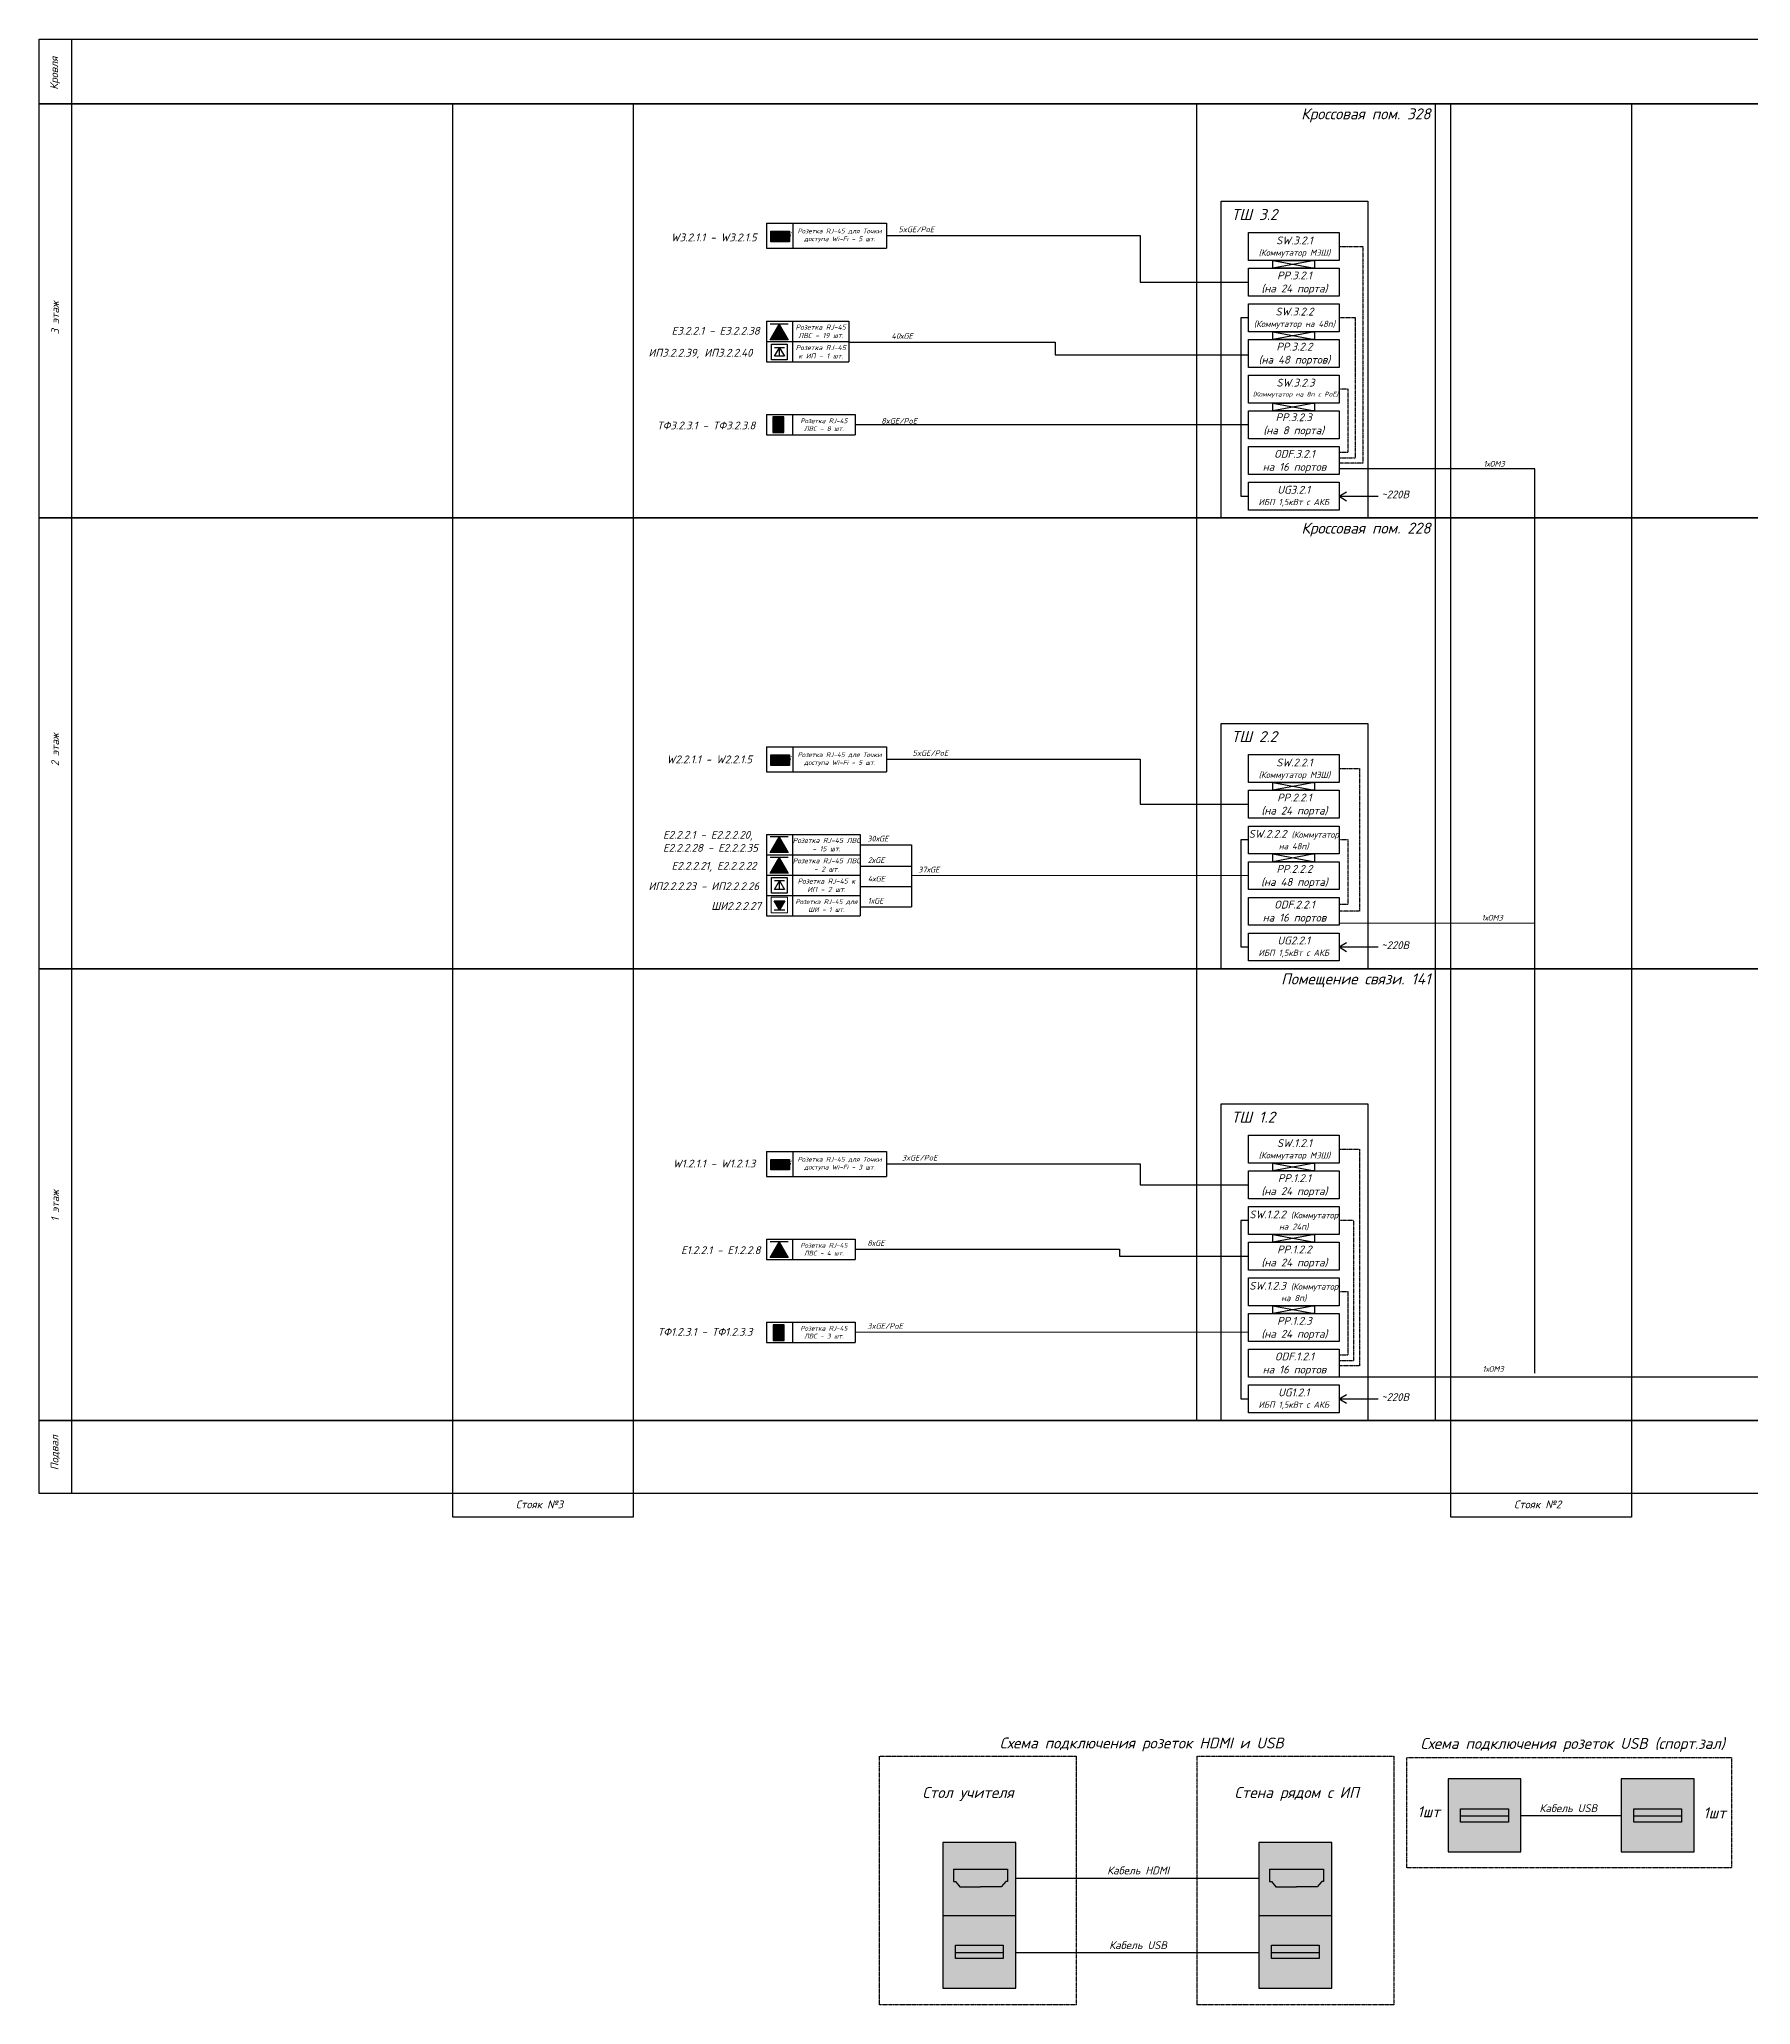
# Model space of a CAD drawing. Header units: millimetres. Extents: x 6978 to 881500, y -130874 to -2349.
# Drawn here: x 8236 to 62906, y -115703 to -52935 of the extents above; entities that cross this region are included whole.
import ezdxf

# ---------------------------------------------------------------- set-up
doc = ezdxf.new("R2010")
doc.units = ezdxf.units.MM
doc.set_wipeout_variables(frame=1)
doc.linetypes.add('DASHED', pattern=[19.05, 12.7, -6.35])
doc.linetypes.add('HIDDEN2', pattern=[4.7625, 3.175, -1.5875])
for name, color, linetype, lineweight in [('АП_АСУ_ОсновнаяТолстая', 7, 'Continuous', 30), ('АП_АСУ_ОсновнаяТонкая', 7, 'Continuous', 25), ('СС_СКС-РОЗЕТКИ', 7, 'Continuous', 50), ('СС_СКС_Кабель', 6, 'Continuous', 30), ('СС_СКС_Оборудование', 6, 'Continuous', 30), ('СС_Схема', 7, 'Continuous', 30)]:
    doc.layers.add(name, color=color, linetype=linetype, lineweight=lineweight)
doc.styles.add('ISOCPEUR', font='isocpeui.ttf', dxfattribs={"height": 2.5})

# ---------------------------------------------------------------- blocks, each defined once
blk = doc.blocks.new('Розетки HDMI и USB')
at = {"true_color": 0xffffff, "transparency": 33554687}
h = blk.add_hatch(color=7, dxfattribs=at)
h.dxf.hatch_style = 1
h.paths.add_polyline_path([(237.4, 474.8), (0, 474.8), (0, 237.4), (237.4, 237.4)])
h.paths.add_polyline_path([(210.7, 388), (210.7, 348), (204.7, 348), (189.7, 331), (122.7, 331), (55.7, 331), (40.7, 348), (34.7, 348), (34.7, 388)], flags=16)
h = blk.add_hatch(color=7, dxfattribs=at)
h.dxf.hatch_style = 1
h.paths.add_polyline_path([(210.7, 388), (34.7, 388), (34.7, 348), (40.7, 348), (55.7, 331), (122.7, 331), (189.7, 331), (204.7, 348), (210.7, 348)])
h = blk.add_hatch(color=7, dxfattribs=at)
h.dxf.hatch_style = 1
h.paths.add_polyline_path([(237.4, 237.4), (0, 237.4), (0, 0), (237.4, 0)])
h.paths.add_polyline_path([(196.7, 140), (196.7, 97), (40.7, 97), (40.7, 140)], flags=16)
h.paths.add_polyline_path([(196.7, 140), (40.7, 140), (40.7, 117), (196.7, 117)], flags=0)
h = blk.add_hatch(color=7, dxfattribs=at)
h.dxf.hatch_style = 1
h.paths.add_polyline_path([(196.7, 140), (40.7, 140), (40.7, 117), (196.7, 117)])
at = {"true_color": 0x000000, "transparency": 33554687}
h = blk.add_hatch(color=18, dxfattribs=at)
h.dxf.hatch_style = 1
h.paths.add_polyline_path([(196.7, 117), (40.7, 117), (40.7, 97), (196.7, 97)])
at = {"layer": 'СС_СКС_Кабель', "color": 0}
for p, q in [((0, 474.8), (0, 0)), ((237.4, 474.8), (0, 474.8)), ((237.4, 0), (237.4, 474.8)), ((34.7, 388), (210.7, 388)), ((34.7, 388), (34.7, 348)), ((210.7, 388), (210.7, 348)), ((34.7, 348), (40.7, 348)), ((40.7, 348), (55.7, 331)), ((55.7, 331), (122.7, 331)), ((189.7, 331), (122.7, 331)), ((204.7, 348), (189.7, 331)), ((210.7, 348), (204.7, 348)), ((0, 237.4), (237.4, 237.4)), ((40.7, 140), (196.7, 140)), ((40.7, 97), (40.7, 140)), ((196.7, 140), (196.7, 97)), ((40.7, 117), (196.7, 117)), ((196.7, 97), (40.7, 97)), ((0, 0), (237.4, 0))]:
    blk.add_line(p, q, dxfattribs=at)
blk = doc.blocks.new('USB')
at = {"true_color": 0xffffff, "transparency": 33554687}
h = blk.add_hatch(color=7, dxfattribs=at)
h.dxf.hatch_style = 1
h.paths.add_polyline_path([(500, 0), (0, 0), (0, -500), (500, -500)])
h.paths.add_polyline_path([(414, -205), (414, -296), (86, -296), (86, -205)], flags=16)
h.paths.add_polyline_path([(414, -205), (86, -205), (86, -254), (414, -254)], flags=0)
h = blk.add_hatch(color=7, dxfattribs=at)
h.dxf.hatch_style = 1
h.paths.add_polyline_path([(86, -205), (86, -254), (414, -254), (414, -205)])
at = {"true_color": 0x000000, "transparency": 33554687}
h = blk.add_hatch(color=18, dxfattribs=at)
h.dxf.hatch_style = 1
h.paths.add_polyline_path([(86, -254), (86, -296), (414, -296), (414, -254)])
at = {"color": 5, "lineweight": 30}
blk.add_lwpolyline([(500, -500), (500, 0), (0, 0), (0, -500)], close=True, dxfattribs=at)
at = {"layer": 'СС_СКС_Кабель', "color": 5}
for p, q in [((86, -205), (414, -205)), ((86, -296), (86, -205)), ((86, -254), (414, -254)), ((414, -205), (414, -296)), ((414, -296), (86, -296))]:
    blk.add_line(p, q, dxfattribs=at)
blk = doc.blocks.new('*U250')
at = {"true_color": 0xffffff, "transparency": 33554687}
h = blk.add_hatch(color=7, dxfattribs=at)
h.dxf.hatch_style = 1
h.paths.add_polyline_path([(0, 338), (0, 0), (599, 0), (599, 338)])
at = {"color": 0}
blk.add_lwpolyline([(0, 338), (599, 338), (599, 0), (0, 0)], close=True, dxfattribs=at)
at = {"color": 0, "insert": (13, 300), "char_height": 250, "attachment_point": 1, "style": 'ISOCPEUR'}
blk.add_mtext_dynamic_manual_height_columns('WiFi', width=599, gutter_width=1250, heights=[0], dxfattribs=at)
at = {"color": 18, "true_color": 0x000000, "style": 'ISOCPEUR'}
blk.add_attdef('НАЗВАНИЕ', (-131, 420), '', height=250, dxfattribs=at)
blk = doc.blocks.new('*T232')
at = {"layer": 'АП_АСУ_ОсновнаяТолстая', "color": 0, "linetype": 'ByBlock', "lineweight": -2, "ltscale": 100, "transparency": 16777216}
for p, q in [((0, 0), (2992, 0)), ((0, 0), (0, -2600)), ((833, 0), (833, -2600)), ((2992, 0), (2992, -2600)), ((0, -650), (2992, -650)), ((0, -1300), (2992, -1300)), ((0, -1950), (2992, -1950)), ((0, -2600), (2992, -2600))]:
    blk.add_line(p, q, dxfattribs=at)
at = {"layer": 'АП_АСУ_ОсновнаяТолстая', "color": 0, "ltscale": 100, "transparency": 16777216, "width": 1958.33, "attachment_point": 5, "style": 'ISOCPEUR'}
for s, insert, char_height in [('Розетка RJ-45 ЛВС - 15 шт.', (1913, -325), 160), ('Розетка RJ-45 ЛВС - 2 шт.', (1913, -975), 160), ('Розетка RJ-45 к ИП - 2 шт.', (1913, -1625), 160), ('Розетка RJ-45 для ШИ - 1 шт.', (1913, -2275), 150)]:
    blk.add_mtext(s, dxfattribs=dict(at, insert=insert, char_height=char_height))
blk = doc.blocks.new('*U23')
at = {"true_color": 0xffffff, "transparency": 33554687}
h = blk.add_hatch(color=7, dxfattribs=at)
h.dxf.hatch_style = 1
h.paths.add_polyline_path([(157, 273), (0, 273), (157, 0)])
h.paths.add_polyline_path([(315, 273), (157, 273), (157, 0)])
at = {"color": 0}
for p, q in [((0, 273), (315, 273)), ((157, 0), (0, 273)), ((0, 0), (315, 0)), ((315, 273), (157, 0)), ((157, 273), (157, 0))]:
    blk.add_line(p, q, dxfattribs=at)
blk = doc.blocks.new('Розетка 1хRJ45')
at = {"true_color": 0xffffff, "transparency": 33554687}
h = blk.add_hatch(color=7, dxfattribs=at)
h.dxf.hatch_style = 1
h.paths.add_polyline_path([(273, 158), (0, 0), (273, -158)])
at = {"color": 0, "lineweight": 30}
for p, q in [((0, 0), (273, 158)), ((0, 158), (0, -158)), ((273, -158), (0, 0)), ((273, 158), (273, -158))]:
    blk.add_line(p, q, dxfattribs=at)
at = {"style": 'ISOCPEUR', "oblique": 15, "width": 0.8, "flags": 8}
blk.add_attdef('ПОЗ.', (311, -106), '', height=250, dxfattribs=at)
blk = doc.blocks.new('*U24')
at = {"color": 0}
for p, q in [((0, -38), (0, 462)), ((0, 462), (500, 462)), ((92, 76), (250, 348)), ((407, 348), (92, 348)), ((407, 76), (92, 76)), ((250, 348), (407, 76)), ((250, 76), (250, 348)), ((500, 462), (500, -38)), ((500, -38), (0, -38))]:
    blk.add_line(p, q, dxfattribs=at)
blk = doc.blocks.new('порт ШИ')
at = {"layer": 'АП_АСУ_ОсновнаяТонкая', "color": 3, "lineweight": 0, "ltscale": 50}
blk.add_lwpolyline([(-240, 462), (240, 462), (240, 0), (-240, 0)], close=True, dxfattribs=at)
at = {"layer": 'АП_АСУ_ОсновнаяТонкая', "color": 3, "lineweight": 0, "ltscale": 50, "rotation": 90}
blk.add_blockref('Розетка 1хRJ45', (0, 87), dxfattribs=at)
blk = doc.blocks.new('панель приема видеодомофона')
blk.add_wipeout([(0, 10), (7, 10), (7, 0), (0, 0)])
at = {"true_color": 0xffffff, "transparency": 33554687}
h = blk.add_hatch(color=7, dxfattribs=at)
h.dxf.hatch_style = 1
h.paths.add_polyline_path([(7, 10), (3.5, 10), (0, 10), (0, 5), (0, 0), (3.5, 0), (7, 0), (7, 5)])
h.paths.add_polyline_path([(3.1, 8.8), (3.1, 1.7), (0.8, 1.7), (0.8, 8.8)], flags=16)
h.paths.add_polyline_path([(3.6, 8.8), (6.6, 8.8), (6.6, 5.6), (3.6, 5.6)], flags=16)
h.paths.add_polyline_path([(4.5, 4.2, -1), (4, 4.2, -1)], flags=16)
h.paths.add_polyline_path([(5.4, 4.2, -1), (4.9, 4.2, -1)], flags=16)
h.paths.add_polyline_path([(6.4, 4.2, -1), (5.8, 4.2, -1)], flags=16)
h.paths.add_polyline_path([(4.5, 3.2, -1), (4, 3.2, -1)], flags=16)
h.paths.add_polyline_path([(5.4, 3.2, -1), (4.9, 3.2, -1)], flags=16)
h.paths.add_polyline_path([(6.4, 3.2, -1), (5.8, 3.2, -1)], flags=16)
h.paths.add_polyline_path([(4.5, 2.2, -1), (4, 2.2, -1)], flags=16)
h.paths.add_polyline_path([(5.4, 2.2, -1), (4.9, 2.2, -1)], flags=16)
h.paths.add_polyline_path([(6.4, 2.2, -1), (5.8, 2.2, -1)], flags=16)
h = blk.add_hatch(color=7, dxfattribs=at)
h.dxf.hatch_style = 1
h.paths.add_polyline_path([(3.1, 8.8), (0.8, 8.8), (0.8, 1.7), (3.1, 1.7)])
h.paths.add_polyline_path([(6.6, 8.8), (3.6, 8.8), (3.6, 5.6), (6.6, 5.6)])
h = blk.add_hatch(color=0)
h.dxf.hatch_style = 1
h.paths.add_polyline_path([(4, 4.2, 1), (4.5, 4.2, 1)])
h = blk.add_hatch(color=0)
h.dxf.hatch_style = 1
h.paths.add_polyline_path([(4, 3.2, 1), (4.5, 3.2, 1)])
h = blk.add_hatch(color=0)
h.dxf.hatch_style = 1
h.paths.add_polyline_path([(4, 2.2, 1), (4.5, 2.2, 1)])
h = blk.add_hatch(color=0)
h.dxf.hatch_style = 1
h.paths.add_polyline_path([(4.9, 4.2, 1), (5.4, 4.2, 1)])
h = blk.add_hatch(color=0)
h.dxf.hatch_style = 1
h.paths.add_polyline_path([(4.9, 3.2, 1), (5.4, 3.2, 1)])
h = blk.add_hatch(color=0)
h.dxf.hatch_style = 1
h.paths.add_polyline_path([(4.9, 2.2, 1), (5.4, 2.2, 1)])
h = blk.add_hatch(color=0)
h.dxf.hatch_style = 1
h.paths.add_polyline_path([(5.8, 4.2, 1), (6.4, 4.2, 1)])
h = blk.add_hatch(color=0)
h.dxf.hatch_style = 1
h.paths.add_polyline_path([(5.8, 3.2, 1), (6.4, 3.2, 1)])
h = blk.add_hatch(color=0)
h.dxf.hatch_style = 1
h.paths.add_polyline_path([(5.8, 2.2, 1), (6.4, 2.2, 1)])
at = {"color": 0, "lineweight": 30}
blk.add_lwpolyline([(0, 0), (3.5, 0), (7, 0), (7, 5), (7, 10), (3.5, 10), (0, 10), (0, 5)], close=True, dxfattribs=at)
at = {"color": 0}
for points in [[(0.8, 1.7), (3.1, 1.7), (3.1, 8.8), (0.8, 8.8)], [(3.6, 8.8), (6.6, 8.8), (6.6, 5.6), (3.6, 5.6)]]:
    blk.add_lwpolyline(points, close=True, dxfattribs=at)
for centre in [(4.3, 4.2), (4.3, 3.2), (4.3, 2.2), (5.2, 4.2), (5.2, 3.2), (5.2, 2.2), (6.1, 4.2), (6.1, 3.2), (6.1, 2.2)]:
    blk.add_circle(centre, 0.266, dxfattribs=at)
blk = doc.blocks.new('*T235')
at = {"layer": 'АП_АСУ_ОсновнаяТолстая', "color": 0, "linetype": 'ByBlock', "lineweight": -2, "ltscale": 100, "transparency": 16777216}
for p, q in [((0, 0), (3836, 0)), ((0, 0), (0, -800)), ((836, 0), (836, -800)), ((3836, 0), (3836, -800)), ((0, -800), (3836, -800))]:
    blk.add_line(p, q, dxfattribs=at)
at = {"layer": 'АП_АСУ_ОсновнаяТолстая', "color": 0, "ltscale": 100, "transparency": 16777216, "insert": (2336, -400), "char_height": 150, "width": 2800, "attachment_point": 5, "style": 'ISOCPEUR'}
blk.add_mtext('Розетка RJ-45 для Точки доступа Wi-Fi - 5 шт.', dxfattribs=at)
blk = doc.blocks.new('*T244')
at = {"layer": 'АП_АСУ_ОсновнаяТолстая', "color": 0, "linetype": 'ByBlock', "lineweight": -2, "transparency": 16777216}
for p, q in [((0, 0), (2833, 0)), ((0, 0), (0, -650)), ((833, 0), (833, -650)), ((2833, 0), (2833, -650)), ((0, -650), (2833, -650))]:
    blk.add_line(p, q, dxfattribs=at)
at = {"layer": 'АП_АСУ_ОсновнаяТолстая', "color": 0, "transparency": 16777216, "insert": (1833, -325), "char_height": 150, "width": 1800, "attachment_point": 5, "style": 'ISOCPEUR'}
blk.add_mtext('Розетка RJ-45 ЛВС - 4 шт.', dxfattribs=at)
blk = doc.blocks.new('*T239')
at = {"layer": 'АП_АСУ_ОсновнаяТолстая', "color": 0, "linetype": 'ByBlock', "lineweight": -2, "transparency": 16777216}
for p, q in [((0, 0), (2833, 0)), ((0, 0), (0, -650)), ((833, 0), (833, -650)), ((2833, 0), (2833, -650)), ((0, -650), (2833, -650))]:
    blk.add_line(p, q, dxfattribs=at)
at = {"layer": 'АП_АСУ_ОсновнаяТолстая', "color": 0, "transparency": 16777216, "insert": (1833, -325), "char_height": 150, "width": 1800, "attachment_point": 5, "style": 'ISOCPEUR'}
blk.add_mtext('Розетка RJ-45 ЛВС - 3 шт.', dxfattribs=at)
blk = doc.blocks.new('*T240')
at = {"layer": 'АП_АСУ_ОсновнаяТолстая', "color": 0, "linetype": 'ByBlock', "lineweight": -2, "transparency": 16777216}
for p, q in [((0, 0), (2633, 0)), ((0, 0), (0, -658)), ((833, 0), (833, -658)), ((2633, 0), (2633, -658)), ((0, -658), (2633, -658))]:
    blk.add_line(p, q, dxfattribs=at)
at = {"layer": 'АП_АСУ_ОсновнаяТолстая', "color": 0, "transparency": 16777216, "insert": (1733, -329), "char_height": 160, "width": 1797.6, "attachment_point": 5, "style": 'ISOCPEUR'}
blk.add_mtext('Розетка RJ-45 ЛВС - 19 шт.', dxfattribs=at)
blk = doc.blocks.new('*T241')
at = {"layer": 'АП_АСУ_ОсновнаяТолстая', "color": 0, "linetype": 'ByBlock', "lineweight": -2, "ltscale": 100, "transparency": 16777216}
for p, q in [((0, 0), (3836, 0)), ((0, 0), (0, -800)), ((836, 0), (836, -800)), ((3836, 0), (3836, -800)), ((0, -800), (3836, -800))]:
    blk.add_line(p, q, dxfattribs=at)
at = {"layer": 'АП_АСУ_ОсновнаяТолстая', "color": 0, "ltscale": 100, "transparency": 16777216, "insert": (2336, -400), "char_height": 150, "width": 2800, "attachment_point": 5, "style": 'ISOCPEUR'}
blk.add_mtext('Розетка RJ-45 для Точки доступа Wi-Fi - 5 шт.', dxfattribs=at)
blk = doc.blocks.new('*T242')
at = {"layer": 'АП_АСУ_ОсновнаяТолстая', "color": 0, "linetype": 'ByBlock', "lineweight": -2, "transparency": 16777216}
for p, q in [((0, 0), (2833, 0)), ((0, 0), (0, -650)), ((833, 0), (833, -650)), ((2833, 0), (2833, -650)), ((0, -650), (2833, -650))]:
    blk.add_line(p, q, dxfattribs=at)
at = {"layer": 'АП_АСУ_ОсновнаяТолстая', "color": 0, "transparency": 16777216, "insert": (1833, -325), "char_height": 150, "width": 1800, "attachment_point": 5, "style": 'ISOCPEUR'}
blk.add_mtext('Розетка RJ-45 ЛВС - 8 шт.', dxfattribs=at)
blk = doc.blocks.new('*T295')
at = {"layer": 'АП_АСУ_ОсновнаяТолстая', "color": 0, "linetype": 'ByBlock', "lineweight": -2, "ltscale": 100, "transparency": 16777216}
for p, q in [((0, 0), (3836, 0)), ((0, 0), (0, -800)), ((836, 0), (836, -800)), ((3836, 0), (3836, -800)), ((0, -800), (3836, -800))]:
    blk.add_line(p, q, dxfattribs=at)
at = {"layer": 'АП_АСУ_ОсновнаяТолстая', "color": 0, "ltscale": 100, "transparency": 16777216, "insert": (2336, -400), "char_height": 150, "width": 2800, "attachment_point": 5, "style": 'ISOCPEUR'}
blk.add_mtext('Розетка RJ-45 для Точки доступа Wi-Fi - 3 шт.', dxfattribs=at)
blk = doc.blocks.new('*T2098')
at = {"layer": 'АП_АСУ_ОсновнаяТолстая', "color": 0, "linetype": 'ByBlock', "lineweight": -2, "transparency": 16777216}
for p, q in [((0, 0), (2633, 0)), ((0, 0), (0, -650)), ((833, 0), (833, -650)), ((2633, 0), (2633, -650)), ((0, -650), (2633, -650))]:
    blk.add_line(p, q, dxfattribs=at)
at = {"layer": 'АП_АСУ_ОсновнаяТолстая', "color": 0, "transparency": 16777216, "insert": (1733, -325), "char_height": 160, "width": 1600, "attachment_point": 5, "style": 'ISOCPEUR'}
blk.add_mtext('Розетка RJ-45 к ИП - 1 шт.', dxfattribs=at)

msp = doc.modelspace()

# ---------------------------------------------------------------- linework, layer by layer
at = {"layer": 'СС_СКС_Кабель'}
msp.add_line((36093.3, -78657.2), (36093.3, -80643.1), dxfattribs=at)
at = {"layer": 'СС_СКС_Кабель', "color": 3}
msp.add_line((56007.5, -81162.8), (49757.3, -81175.4), dxfattribs=at)
at = {"layer": 'СС_СКС_Кабель'}
for points in [[(35301.4, -59202.2), (43406.8, -59202.2), (43406.8, -60689.7), (46857.7, -60689.7)], [(34099.2, -62602.4), (40689.9, -62602.4), (40689.9, -63010.3), (46857.7, -63010.3)], [(46857.7, -65244), (34299.2, -65244)], [(35301.4, -75928), (43406.8, -75928), (43406.8, -77364.8), (46857.7, -77364.8)], [(46857.7, -79643.8), (36093.3, -79650.2)], [(35301.4, -88850.8), (43406.8, -88850.8), (43406.8, -89517.8), (46857.7, -89517.8)], [(34299.2, -91572.4), (42741.4, -91579.1), (42741.4, -91796.9), (46857.7, -91796.9)], [(46857.7, -94238.3), (34299.2, -94225.8)]]:
    msp.add_lwpolyline(points, dxfattribs=at)
at = {"layer": 'СС_СКС_Кабель', "color": 3}
for points in [[(56007.5, -95537.7), (56007.5, -66654), (49757.3, -66654)], [(49757.3, -95648.3), (92587.7, -95648.3), (92587.7, -84981.9), (104383.7, -84981.9), (104383.7, -94993), (106410.4, -94993)]]:
    msp.add_lwpolyline(points, dxfattribs=at)
at = {"layer": 'СС_Схема', "color": 6}
for p, q in [((47640, -59994.9), (48974.9, -60244.9)), ((48974.9, -59994.9), (47640, -60244.9)), ((47640, -62274), (48974.9, -62524)), ((48974.9, -62274), (47640, -62524)), ((47640, -64553), (48974.9, -64803)), ((48974.9, -64553), (47640, -64803)), ((47640, -76670.1), (48974.9, -76920.1)), ((48974.9, -76670.1), (47640, -76920.1)), ((47640, -78949.1), (48974.9, -79199.1)), ((48974.9, -78949.1), (47640, -79199.1)), ((47640, -88823.1), (48974.9, -89073.1)), ((48974.9, -88823.1), (47640, -89073.1)), ((47640, -91102.1), (48974.9, -91352.1)), ((48974.9, -91102.1), (47640, -91352.1)), ((47640, -93381.1), (48974.9, -93631.1)), ((48974.9, -93381.1), (47640, -93631.1))]:
    msp.add_line(p, q, dxfattribs=at)
at = {"layer": 'СС_Схема', "color": 1}
for p, q in [((49757.3, -67526.8), (49992.6, -67384.1)), ((49757.3, -67526.8), (51009.2, -67526.8)), ((49757.3, -67526.8), (49992.6, -67669.5)), ((49757.3, -81922.9), (49992.6, -81780.2)), ((49757.3, -81922.9), (51009.2, -81922.9)), ((49757.3, -81922.9), (49992.6, -82065.6)), ((49757.3, -96354.9), (49992.6, -96212.2)), ((49757.3, -96354.9), (51009.2, -96354.9)), ((49757.3, -96354.9), (49992.6, -96497.6))]:
    msp.add_line(p, q, dxfattribs=at)
at = {"layer": 'СС_Схема', "color": 55, "true_color": 0x9b9b37}
for p, q in [((55563.5, -109658.2), (58769.1, -109658.2)), ((39426.9, -111659.5), (47195.3, -111659.5)), ((39426.9, -114033.6), (47195.3, -114033.6))]:
    msp.add_line(p, q, dxfattribs=at)
at = {"layer": 'СС_Схема'}
for points in [[(8235.6, -52934.6), (9264.5, -52934.6), (9264.5, -99381.9), (8235.6, -99381.9)], [(8235.6, -52934.6), (75226, -52934.6), (75226, -54990.9), (8235.6, -54990.9)], [(8235.6, -54990.9), (75226, -54990.9), (75226, -68221.5), (8235.6, -68221.5)], [(21441.3, -54990.9), (27206.8, -54990.9), (27206.8, -100138.2), (21441.3, -100138.2)], [(53327, -54990.9), (59092.5, -54990.9), (59092.5, -100138.2), (53327, -100138.2)], [(45988.7, -58105.4), (50673.8, -58105.4), (50673.8, -68221.5), (45988.7, -68221.5)], [(46857.7, -59105.4), (49757.3, -59105.4), (49757.3, -59994.9), (46857.7, -59994.9)], [(46857.7, -60244.9), (49757.3, -60244.9), (49757.3, -61134.4), (46857.7, -61134.4)], [(46857.7, -61384.4), (49757.3, -61384.4), (49757.3, -62274), (46857.7, -62274)], [(46857.7, -62524), (49757.3, -62524), (49757.3, -63413.5), (46857.7, -63413.5)], [(46857.7, -63663.5), (49757.3, -63663.5), (49757.3, -64553), (46857.7, -64553)], [(46857.7, -64803), (49757.3, -64803), (49757.3, -65692.5), (46857.7, -65692.5)], [(46857.7, -65942.5), (49757.3, -65942.5), (49757.3, -66832), (46857.7, -66832)], [(46857.7, -67082), (49757.3, -67082), (49757.3, -67971.5), (46857.7, -67971.5)], [(8235.6, -68221.5), (75226, -68221.5), (75226, -82617.6), (8235.6, -82617.6)], [(45988.7, -74780.5), (50673.8, -74780.5), (50673.8, -82617.6), (45988.7, -82617.6)], [(46857.7, -75780.5), (49757.3, -75780.5), (49757.3, -76670.1), (46857.7, -76670.1)], [(46857.7, -76920.1), (49757.3, -76920.1), (49757.3, -77809.6), (46857.7, -77809.6)], [(46857.7, -78059.6), (49757.3, -78059.6), (49757.3, -78949.1), (46857.7, -78949.1)], [(46857.7, -79199.1), (49757.3, -79199.1), (49757.3, -80088.6), (46857.7, -80088.6)], [(46857.7, -80338.6), (49757.3, -80338.6), (49757.3, -81228.1), (46857.7, -81228.1)], [(46857.7, -81478.1), (49757.3, -81478.1), (49757.3, -82367.6), (46857.7, -82367.6)], [(8235.6, -82617.6), (75226, -82617.6), (75226, -97049.7), (8235.6, -97049.7)], [(45988.7, -86933.5), (50673.8, -86933.5), (50673.8, -97049.7), (45988.7, -97049.7)], [(46857.7, -87933.5), (49757.3, -87933.5), (49757.3, -88823.1), (46857.7, -88823.1)], [(46857.7, -89073.1), (49757.3, -89073.1), (49757.3, -89962.6), (46857.7, -89962.6)], [(46857.7, -90212.6), (49757.3, -90212.6), (49757.3, -91102.1), (46857.7, -91102.1)], [(46857.7, -91352.1), (49757.3, -91352.1), (49757.3, -92241.6), (46857.7, -92241.6)], [(46857.7, -92491.6), (49757.3, -92491.6), (49757.3, -93381.1), (46857.7, -93381.1)], [(46857.7, -93631.1), (49757.3, -93631.1), (49757.3, -94520.6), (46857.7, -94520.6)], [(46857.7, -94770.6), (49757.3, -94770.6), (49757.3, -95660.2), (46857.7, -95660.2)], [(46857.7, -95910.2), (49757.3, -95910.2), (49757.3, -96799.7), (46857.7, -96799.7)], [(8235.6, -97049.7), (121168.9, -97049.7), (121168.9, -99381.9), (8235.6, -99381.9)]]:
    msp.add_lwpolyline(points, close=True, dxfattribs=at)
at = {"layer": 'СС_Схема', "linetype": 'DASHED'}
for points in [[(45212.1, -54990.9), (52829.8, -54990.9), (52829.8, -68221.5), (45212.1, -68221.5)], [(45212.1, -68221.5), (52829.8, -68221.5), (52829.8, -82617.6), (45212.1, -82617.6)], [(45212.1, -82617.6), (52829.8, -82617.6), (52829.8, -97049.7), (45212.1, -97049.7)]]:
    msp.add_lwpolyline(points, close=True, dxfattribs=at)
at = {"layer": 'СС_Схема', "color": 3, "linetype": 'HIDDEN2'}
for points in [[(49757.3, -59550.2), (50511.2, -59550.2), (50511.2, -66476), (49757.3, -66476)], [(49757.3, -66298), (50285.9, -66298), (50285.9, -61829.2), (49757.3, -61829.2)], [(49757.3, -66120), (50048.6, -66120), (50048.6, -64108.2), (49757.3, -64108.2)], [(49757.3, -76225.3), (50407.8, -76225.3), (50407.8, -80783.4), (49757.3, -80783.4)], [(49757.3, -80561), (50048.6, -80561), (50048.6, -78504.3), (49757.3, -78504.3)], [(49757.3, -88378.3), (50407.8, -88378.3), (50407.8, -95304.2), (49757.3, -95304.2)], [(49757.3, -95126.2), (50230.8, -95126.2), (50230.8, -90657.3), (49757.3, -90657.3)], [(49757.3, -94948.2), (50048.6, -94948.2), (50048.6, -92936.4), (49757.3, -92936.4)]]:
    msp.add_lwpolyline(points, dxfattribs=at)
at = {"layer": 'СС_Схема', "color": 6}
for points in [[(47640, -59994.9), (48974.9, -59994.9), (48974.9, -60244.9), (47640, -60244.9)], [(47640, -62274), (48974.9, -62274), (48974.9, -62524), (47640, -62524)], [(47640, -64553), (48974.9, -64553), (48974.9, -64803), (47640, -64803)], [(47640, -76670.1), (48974.9, -76670.1), (48974.9, -76920.1), (47640, -76920.1)], [(47640, -78949.1), (48974.9, -78949.1), (48974.9, -79199.1), (47640, -79199.1)], [(47640, -88823.1), (48974.9, -88823.1), (48974.9, -89073.1), (47640, -89073.1)], [(47640, -91102.1), (48974.9, -91102.1), (48974.9, -91352.1), (47640, -91352.1)], [(47640, -93381.1), (48974.9, -93381.1), (48974.9, -93631.1), (47640, -93631.1)]]:
    msp.add_lwpolyline(points, close=True, dxfattribs=at)
for points in [[(46857.7, -61829.2), (46616.9, -61829.2), (46616.9, -67526.8), (46857.7, -67526.8)], [(34457.5, -78657.2), (36093.3, -78657.2)], [(46857.7, -78504.3), (46616.9, -78504.3), (46616.9, -81922.9), (46857.7, -81922.9)], [(34457.5, -79345.5), (36093.3, -79345.5)], [(34457.5, -79993.1), (36093.3, -79993.1)], [(34457.5, -80643.1), (36093.3, -80643.1)], [(46857.7, -90657.3), (46616.9, -90657.3), (46616.9, -96354.9), (46857.7, -96354.9)]]:
    msp.add_lwpolyline(points, dxfattribs=at)
at = {"layer": 'СС_Схема', "linetype": 'HIDDEN2'}
for points in [[(35077.5, -107770.9), (41363.1, -107770.9), (41363.1, -115703.4), (35077.5, -115703.4)], [(45220, -107770.9), (51505.6, -107770.9), (51505.6, -115703.4), (45220, -115703.4)], [(51919.1, -107803.6), (62293.1, -107803.6), (62293.1, -111327.9), (51919.1, -111327.9)]]:
    msp.add_lwpolyline(points, close=True, dxfattribs=at)

# ---------------------------------------------------------------- block references
for name, p in [('*T241', (31465.8, -58802.2)), ('*T240', (31465.8, -61931.8)), ('*T2098', (31466.2, -62590.2)), ('*T235', (31465.8, -75528)), ('*T232', (31465.8, -78328)), ('*T295', (31465.8, -88450.8)), ('*T244', (31465.8, -91250.8))]:
    msp.add_blockref(name, p)
at = {"xscale": 4.653238070196239, "yscale": 4.653238070196239, "zscale": 4.653238070196239}
for p in [(53236.9, -108494.8), (58769.1, -108494.8)]:
    msp.add_blockref('USB', p, dxfattribs=at)
at = {"layer": 'АП_АСУ_ОсновнаяТонкая', "ltscale": 50, "xscale": 1.832857997427302, "yscale": 1.832857997427302, "zscale": 1.832857997427302, "rotation": 270}
msp.add_blockref('Розетка 1хRJ45', (31871.3, -79065), dxfattribs=at)
at = {"layer": 'АП_АСУ_ОсновнаяТонкая', "lineweight": 0, "xscale": 1.082443983823024, "yscale": 1.082443983823024, "zscale": 1.082443983823024}
msp.add_blockref('порт ШИ', (31878.7, -80834.4), dxfattribs=at)
at = {"layer": 'СС_СКС_Оборудование', "color": 30}
for p in [(31600.1, -59398), (31600.1, -76121.8), (31600.1, -89044.5)]:
    msp.add_blockref('*U250', p, dxfattribs=at)
at = {"layer": 'СС_СКС_Оборудование', "color": 7, "xscale": 1.832857997427302, "yscale": 1.832857997427302, "zscale": 1.832857997427302, "rotation": 180}
for p in [(32160, -62030.8), (32160, -78409.6), (32162.4, -91336.1)]:
    msp.add_blockref('*U23', p, dxfattribs=at)
at = {"layer": 'СС_СКС_Оборудование'}
for p in [(31629.1, -63134.1), (31628.7, -80162.7)]:
    msp.add_blockref('*U24', p, dxfattribs=at)
at = {"layer": 'СС_СКС_Оборудование', "color": 180, "xscale": 9.799999999999999, "yscale": 9.799999999999999, "zscale": 9.799999999999999}
for p in [(37100.3, -115178.6), (47195.3, -115178.6)]:
    msp.add_blockref('Розетки HDMI и USB', p, dxfattribs=at)

# ---------------------------------------------------------------- texts
at = {"layer": 'АП_АСУ_ОсновнаяТолстая', "char_height": 250, "attachment_point": 1, "style": 'ISOCPEUR'}
for s, width, insert in [('W3.2.1.1 - W3.2.1.5', 4174.523, (28413.7, -59134.9)), ('E3.2.2.1 - E3.2.2.38', 3055.802, (28435.3, -62119.1)), ('ИП3.2.2.39, ИП3.2.2.40', 3717.023, (27695.8, -62819.3)), ('{\\C256;\\c0;ТФ3.2.3.1 - ТФ3.2.3.8}', 3537.979, (27972.5, -65142.7)), ('W2.2.1.1 - W2.2.1.5 ', 3503.909, (28276.6, -75805.6)), ('E2.2.2.1 - E2.2.2.20, E2.2.2.28 - E2.2.2.35 ', 3349.471, (28161.5, -78216.3)), ('E2.2.2.21, E2.2.2.22', 3055.802, (28435.3, -79207.1)), ('ИП2.2.2.23 - ИП2.2.2.26', 3717.023, (27695.4, -79857.1)), ('ШИ2.2.2.27', 1721.128, (29701.8, -80488.6)), ('W1.2.1.1 - W1.2.1.3 ', 2760.186, (28478.8, -88715.8)), ('E1.2.2.1 - E1.2.2.8', 3055.802, (28738.9, -91480.7)), ('{\\C256;\\c0;ТФ1.2.3.1 - ТФ1.2.3.3}', 3338.181, (27991.8, -94090))]:
    msp.add_mtext_dynamic_manual_height_columns(s, width=width, gutter_width=125000, heights=[0], dxfattribs=dict(at, insert=insert))
at = {"layer": 'АП_АСУ_ОсновнаяТонкая', "char_height": 180, "attachment_point": 1, "style": 'ISOCPEUR'}
for s, width, heights, insert in [('5xGE/PoE', 3402.654, [0], (35680.6, -58914.8)), ('40хGE', 659.628, [216], (35458.7, -62320)), ('8xGE/PoE', 3402.654, [0], (35129.4, -65031.6)), ('\\pxqc;1хОМ3 ', 1564.779, [0], (53924, -66402.6)), ('5xGE/PoE', 3402.654, [0], (36131.6, -75640.6)), ('30хGE', 2198.969, [0], (34686.8, -78371.5)), ('2хGE', 2198.969, [0], (34699.8, -79059.8)), ('4хGE', 2198.969, [0], (34699.8, -79652.1)), ('37хGE', 2198.969, [0], (36312.5, -79361.4)), ('1хGE', 2198.969, [0], (34699.8, -80357.3)), ('\\pxqc;1хОМ3 ', 1564.779, [0], (53863.3, -80898.8)), ('3xGE/PoE', 3402.654, [0], (35787.5, -88563.3)), ('8хGE', 2198.969, [0], (34684.4, -91288.7)), ('\\pxt6;3xGE/PoE', 3402.654, [0], (34685.4, -93938.3)), ('\\pxqc;1хОМ3 ', 1564.779, [0], (53892.6, -95309.2))]:
    msp.add_mtext_dynamic_manual_height_columns(s, width=width, gutter_width=1000, heights=heights, dxfattribs=dict(at, insert=insert))
at = {"layer": 'СС_СКС-РОЗЕТКИ', "color": 7, "char_height": 350, "style": 'ISOCPEUR'}
for s, insert, width, attachment_point in [('Кроссовая пом. 328', (52679.7, -55140.4), 5434.016, 3), ('ТШ 3.2', (46320.6, -58353.9), 1925.243, 1), ('Кроссовая пом. 228', (52679.7, -68371), 5434.016, 3), ('ТШ 2.2', (46320.6, -75029), 1925.243, 1), ('Помещение связи. 141', (52679.7, -82767.1), 5434.016, 3), ('ТШ 1.2', (46320.6, -87182), 1925.243, 1)]:
    msp.add_mtext(s, dxfattribs=dict(at, insert=insert, width=width, attachment_point=attachment_point))
at = {"layer": 'СС_Схема', "ltscale": 100, "char_height": 250, "attachment_point": 5, "rotation": 90, "style": 'ISOCPEUR'}
for s, insert in [('\\pxt34;Кровля', (8743.4, -54017.7)), ('\\pxt34;3 этаж', (8743.4, -61834.4)), ('\\pxt34;2 этаж', (8743.4, -75627.9)), ('\\pxt34;1 этаж', (8743.4, -90192.2)), ('\\pxt34;Подвал', (8743.4, -98075.7))]:
    msp.add_mtext_dynamic_manual_height_columns(s, width=1886.996, gutter_width=12.5, heights=[0], dxfattribs=dict(at, insert=insert))
at = {"layer": 'СС_Схема', "ltscale": 100, "attachment_point": 5, "style": 'ISOCPEUR'}
for s, width, insert, char_height in [('\\pxt34;SW.3.2.1 {\\H0.8x;(Коммутатор МЭШ)}', 2664.204, (48330.1, -59567.7), 250), ('\\pxt34;PP.3.2.1\\P\\ptz;(на 24 порта)', 2990.542, (48330.1, -60718.6), 250), ('\\pxt34;SW.3.2.2\\P{\\H0.8x;(Коммутатор на 48п)}', 3076.005, (48330.1, -61841.7), 250), ('\\pxt34;PP.3.2.2\\P\\ptz;(на 48 портов)', 3200.827, (48330.1, -62992.5), 250), ('\\pxt34;SW.3.2.3\\P{\\H0.6x;(Коммутатор на 8п c PoE)}', 2664.204, (48363.9, -64079.4), 250), ('\\pxt34;PP.3.2.3\\P\\ptz;(на 8 порта)', 2776.546, (48307.5, -65247.8), 250), ('\\pxt34;ODF.3.2.1 \\Pна 16 портов', 3043.436, (48330.1, -66416.2), 250), ('\\pxt34;{\\C7;UG3.2.1} ^J{\\H0.8x;ИБП 1,5кВт с АКБ}', 3043.436, (48307.5, -67526.8), 250), ('\\pxt34;~220B', 3043.436, (51548.5, -67470.9), 250), ('\\pxt34;SW.2.2.1 {\\H0.8x;(Коммутатор МЭШ)}', 2664.204, (48330.1, -76242.8), 250), ('\\pxt34;PP.2.2.1\\P\\ptz;(на 24 порта)', 2990.542, (48330.1, -77393.7), 250), ('\\pxt34;SW.2.2.2 {\\H0.8x;(Коммутатор на 48п)}', 2910.068, (48307.5, -78504.3), 250), ('\\pxt34;PP.2.2.2\\P\\ptz;(на 48 порта)', 2990.542, (48330.1, -79672.7), 250), ('\\pxt34;ODF.2.2.1 \\Pна 16 портов', 3043.436, (48330.1, -80812.3), 250), ('\\pxt34;{\\C7;UG2.2.1} ^J{\\H0.8x;ИБП 1,5кВт с АКБ}', 3043.436, (48307.5, -81922.9), 250), ('\\pxt34;~220B', 3043.436, (51548.5, -81867), 250), ('\\pxt34;SW.1.2.1 {\\H0.8x;(Коммутатор МЭШ)}', 2664.204, (48330.1, -88395.8), 250), ('\\pxt34;PP.1.2.1\\P\\ptz;(на 24 порта)', 2990.542, (48330.1, -89546.7), 250), ('\\pxt34;SW.1.2.2 {\\H0.8x;(Коммутатор на 24п)}', 2910.068, (48307.5, -90657.3), 250), ('\\pxt34;PP.1.2.2\\P\\ptz;(на 24 порта)', 2990.542, (48330.1, -91825.7), 250), ('\\pxt34;SW.1.2.3 {\\H0.8x;(Коммутатор на 8п)}', 2910.068, (48307.5, -92936.4), 250), ('\\pxt34;PP.1.2.3\\P\\ptz;(на 24 порта)', 2990.542, (48330.1, -94104.8), 250), ('\\pxt34;ODF.1.2.1 \\Pна 16 портов', 3043.436, (48330.1, -95244.3), 250), ('\\pxt34;{\\C7;UG1.2.1} ^J{\\H0.8x;ИБП 1,5кВт с АКБ}', 3043.436, (48307.5, -96354.9), 250), ('\\pxt34;~220B', 3043.436, (51548.5, -96299.1), 250), ('\\pxt34;Стояк №3', 4477.258, (24213.5, -99725.1), 250), ('\\pxt34;Стояк №2', 1886.996, (56099.3, -99725.1), 250), ('\\pxt34;Схема подключения розеток HDMI и USB ', 12012.744, (43452.5, -107393.3), 350), ('\\pxt34;Схема подключения розеток USB (спорт.зал)', 12012.744, (57217.8, -107407.2), 350), ('\\pxt34;Стол учителя', 4375.288, (37905.2, -108973.7), 350), ('\\pxt34;Стена рядом с ИП', 4311.09, (48400.8, -108973.7), 350), ('\\pxt34;1шт', 4375.288, (52616.6, -109541.3), 350), ('\\pxt34;Кабель USB', 4311.09, (57080, -109426.8), 250), ('\\pxt34;1шт', 4375.288, (61750.8, -109577.4), 350), ('\\pxt34;Кабель HDMI', 4311.09, (43336, -111415.2), 250), ('\\pxt34;Кабель USB', 4311.09, (43336, -113802.2), 250)]:
    msp.add_mtext_dynamic_manual_height_columns(s, width=width, gutter_width=12.5, heights=[0], dxfattribs=dict(at, insert=insert, char_height=char_height))

# ---------------------------------------------------------------- next in the draw order: block references
at = {"layer": 'АП_АСУ_ОсновнаяТолстая', "xscale": 50.00000000000039, "yscale": 50.00000000000039, "zscale": 50.00000000000039}
for p in [(31666.3, -65496.6), (31682.3, -94487.1)]:
    msp.add_blockref('панель приема видеодомофона', p, dxfattribs=at)

# ---------------------------------------------------------------- next in the draw order: block references
for name, p in [('*T242', (31465.8, -64919)), ('*T239', (31465.8, -93900.8))]:
    msp.add_blockref(name, p)

doc.saveas('drawing.dxf')
